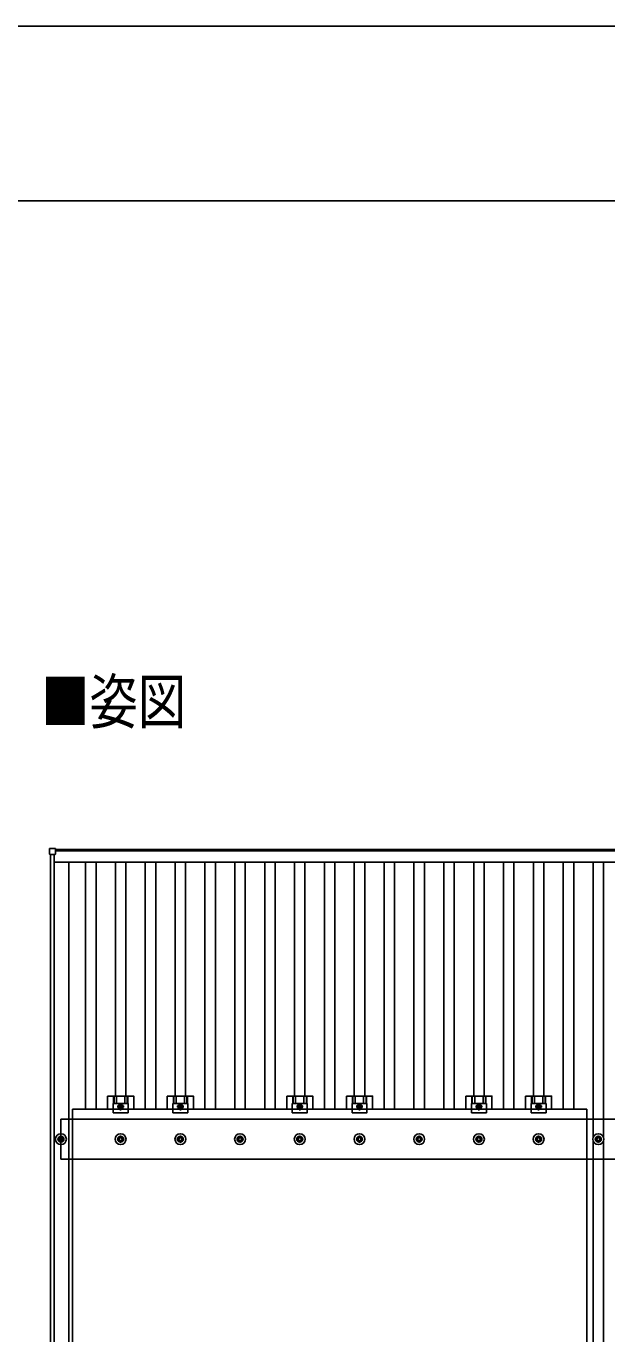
# Model space of a CAD drawing. Units: millimetres, scale not verified. Extents: x -12615 to 12615, y -8910 to 8910.
# Drawn here: x -10067 to -8121, y 4533 to 8910 of the extents above; entities that cross this region are included whole.
import ezdxf
from ezdxf.enums import TextEntityAlignment as Align

# ---------------------------------------------------------------- set-up
doc = ezdxf.new("R2010")
doc.units = ezdxf.units.MM
doc.header["$LTSCALE"] = 40
for name, color, linetype in [('0-2_USER1', 3, 'Continuous'), ('0-4_YKK_13', 4, 'Continuous'), ('0-5_YKK_A1', 4, 'Continuous'), ('0-7_YKK_ZWAK', 7, 'Continuous')]:
    doc.layers.add(name, color=color, linetype=linetype)
doc.styles.add('ＭＳ ゴシック', font='')
doc.styles.get('ＭＳ ゴシック').set_extended_font_data('MS Gothic')

msp = doc.modelspace()

# ---------------------------------------------------------------- linework, layer by layer
at = {"layer": '0-4_YKK_13'}
for p, q in [((-9988.3, 6138.48), (-9988.3, 6156.48)), ((-9987.3, 6157.48), (-9969.3, 6157.48)), ((-9969.3, 6137.48), (-9987.3, 6137.48)), ((-9968.3, 6156.48), (-9968.3, 6138.48)), ((-9793.65, 5284.73), (-9793.65, 5328.23)), ((-9775.01, 5304.03), (-9775, 5272.73)), ((-9725, 5304.03), (-9775.01, 5304.03)), ((-9773.52, 5328.23), (-9773.52, 5304.03)), ((-9772.12, 5328.23), (-9772.12, 5304.03)), ((-9763.92, 5328.23), (-9763.92, 5304.03)), ((-9750, 5280.73), (-9750, 5305.74)), ((-9736.08, 5328.23), (-9736.08, 5304.03)), ((-9727.88, 5328.23), (-9727.88, 5304.03)), ((-9726.48, 5328.23), (-9726.48, 5304.03)), ((-9593.65, 5284.73), (-9593.65, 5328.23)), ((-9575.01, 5304.03), (-9575, 5272.73)), ((-9525, 5304.03), (-9575.01, 5304.03)), ((-9573.52, 5328.23), (-9573.52, 5304.03)), ((-9572.12, 5328.23), (-9572.12, 5304.03)), ((-9563.92, 5328.23), (-9563.92, 5304.03)), ((-9550, 5280.73), (-9550, 5305.74)), ((-9536.08, 5328.23), (-9536.08, 5304.03)), ((-9527.88, 5328.23), (-9527.88, 5304.03)), ((-9526.48, 5328.23), (-9526.48, 5304.03)), ((-9193.65, 5284.73), (-9193.65, 5328.23)), ((-9175.01, 5304.03), (-9175, 5272.73)), ((-9125, 5304.03), (-9175.01, 5304.03)), ((-9173.52, 5328.23), (-9173.52, 5304.03)), ((-9172.12, 5328.23), (-9172.12, 5304.03)), ((-9163.92, 5328.23), (-9163.92, 5304.03)), ((-9150, 5280.73), (-9150, 5305.74)), ((-9136.08, 5328.23), (-9136.08, 5304.03)), ((-9127.88, 5328.23), (-9127.88, 5304.03)), ((-9126.48, 5328.23), (-9126.48, 5304.03)), ((-8993.65, 5284.73), (-8993.65, 5328.23)), ((-8975.01, 5304.03), (-8975, 5272.73)), ((-8925, 5304.03), (-8975.01, 5304.03)), ((-8973.52, 5328.23), (-8973.52, 5304.03)), ((-8972.12, 5328.23), (-8972.12, 5304.03)), ((-8963.92, 5328.23), (-8963.92, 5304.03)), ((-8950, 5280.73), (-8950, 5305.74)), ((-8936.08, 5328.23), (-8936.08, 5304.03)), ((-8927.88, 5328.23), (-8927.88, 5304.03)), ((-8926.48, 5328.23), (-8926.48, 5304.03)), ((-8593.65, 5284.73), (-8593.65, 5328.23)), ((-8575.01, 5304.03), (-8575, 5272.73)), ((-8525, 5304.03), (-8575.01, 5304.03)), ((-8573.52, 5328.23), (-8573.52, 5304.03)), ((-8572.12, 5328.23), (-8572.12, 5304.03)), ((-8563.92, 5328.23), (-8563.92, 5304.03)), ((-8550, 5280.73), (-8550, 5305.74)), ((-8536.08, 5328.23), (-8536.08, 5304.03)), ((-8527.88, 5328.23), (-8527.88, 5304.03)), ((-8526.48, 5328.23), (-8526.48, 5304.03)), ((-8393.65, 5284.73), (-8393.65, 5328.23)), ((-8375.01, 5304.03), (-8375, 5272.73)), ((-8325, 5304.03), (-8375.01, 5304.03)), ((-8373.52, 5328.23), (-8373.52, 5304.03)), ((-8372.12, 5328.23), (-8372.12, 5304.03)), ((-8363.92, 5328.23), (-8363.92, 5304.03)), ((-8350, 5280.73), (-8350, 5305.74)), ((-8336.08, 5328.23), (-8336.08, 5304.03)), ((-8327.88, 5328.23), (-8327.88, 5304.03)), ((-8326.48, 5328.23), (-8326.48, 5304.03)), ((-9911, 4150.73), (-9911, 5284.73)), ((-8189, 5284.73), (-9911, 5284.73)), ((-9761.5, 5293.23), (-9738.5, 5293.23)), ((-9561.5, 5293.23), (-9538.5, 5293.23)), ((-9161.5, 5293.23), (-9138.5, 5293.23)), ((-8961.5, 5293.23), (-8938.5, 5293.23)), ((-8561.5, 5293.23), (-8538.5, 5293.23)), ((-8361.5, 5293.23), (-8338.5, 5293.23)), ((-9960, 5185.98), (-9955.59, 5185.98)), ((-9960, 5182.48), (-9955.59, 5182.48)), ((-9951.76, 5194.23), (-9951.76, 5189.82)), ((-9951.76, 5178.65), (-9951.76, 5174.24)), ((-9948.26, 5194.23), (-9948.26, 5189.82)), ((-9948.26, 5178.65), (-9948.26, 5174.24)), ((-9944.42, 5185.98), (-9940.01, 5185.98)), ((-9944.42, 5182.48), (-9940.01, 5182.48)), ((-9760, 5185.98), (-9755.59, 5185.98)), ((-9760, 5182.48), (-9755.59, 5182.48)), ((-9751.76, 5194.23), (-9751.76, 5189.82)), ((-9751.76, 5178.65), (-9751.76, 5174.24)), ((-9748.26, 5194.23), (-9748.26, 5189.82)), ((-9748.26, 5178.65), (-9748.26, 5174.24)), ((-9744.42, 5185.98), (-9740.01, 5185.98)), ((-9744.42, 5182.48), (-9740.01, 5182.48)), ((-9560, 5185.98), (-9555.59, 5185.98)), ((-9560, 5182.48), (-9555.59, 5182.48)), ((-9551.76, 5194.23), (-9551.76, 5189.82)), ((-9551.76, 5178.65), (-9551.76, 5174.24)), ((-9548.26, 5194.23), (-9548.26, 5189.82)), ((-9548.26, 5178.65), (-9548.26, 5174.24)), ((-9544.42, 5185.98), (-9540.01, 5185.98)), ((-9544.42, 5182.48), (-9540.01, 5182.48)), ((-9360, 5185.98), (-9355.59, 5185.98)), ((-9360, 5182.48), (-9355.59, 5182.48)), ((-9351.76, 5194.23), (-9351.76, 5189.82)), ((-9351.76, 5178.65), (-9351.76, 5174.24)), ((-9348.26, 5194.23), (-9348.26, 5189.82)), ((-9348.26, 5178.65), (-9348.26, 5174.24)), ((-9344.42, 5185.98), (-9340.01, 5185.98)), ((-9344.42, 5182.48), (-9340.01, 5182.48)), ((-9160, 5185.98), (-9155.59, 5185.98)), ((-9160, 5182.48), (-9155.59, 5182.48)), ((-9151.76, 5194.23), (-9151.76, 5189.82)), ((-9151.76, 5178.65), (-9151.76, 5174.24)), ((-9148.26, 5194.23), (-9148.26, 5189.82)), ((-9148.26, 5178.65), (-9148.26, 5174.24)), ((-9144.42, 5185.98), (-9140.01, 5185.98)), ((-9144.42, 5182.48), (-9140.01, 5182.48)), ((-8960, 5185.98), (-8955.59, 5185.98)), ((-8960, 5182.48), (-8955.59, 5182.48)), ((-8951.76, 5194.23), (-8951.76, 5189.82)), ((-8951.76, 5178.65), (-8951.76, 5174.24)), ((-8948.26, 5194.23), (-8948.26, 5189.82)), ((-8948.26, 5178.65), (-8948.26, 5174.24)), ((-8944.42, 5185.98), (-8940.01, 5185.98)), ((-8944.42, 5182.48), (-8940.01, 5182.48)), ((-8760, 5185.98), (-8755.59, 5185.98)), ((-8760, 5182.48), (-8755.59, 5182.48)), ((-8751.76, 5194.23), (-8751.76, 5189.82)), ((-8751.76, 5178.65), (-8751.76, 5174.24)), ((-8748.26, 5194.23), (-8748.26, 5189.82)), ((-8748.26, 5178.65), (-8748.26, 5174.24)), ((-8744.42, 5185.98), (-8740.01, 5185.98)), ((-8744.42, 5182.48), (-8740.01, 5182.48)), ((-8560, 5185.98), (-8555.59, 5185.98)), ((-8560, 5182.48), (-8555.59, 5182.48)), ((-8551.76, 5194.23), (-8551.76, 5189.82)), ((-8551.76, 5178.65), (-8551.76, 5174.24)), ((-8548.26, 5194.23), (-8548.26, 5189.82)), ((-8548.26, 5178.65), (-8548.26, 5174.24)), ((-8544.42, 5185.98), (-8540.01, 5185.98)), ((-8544.42, 5182.48), (-8540.01, 5182.48)), ((-8360, 5185.98), (-8355.59, 5185.98)), ((-8360, 5182.48), (-8355.59, 5182.48)), ((-8351.76, 5194.23), (-8351.76, 5189.82)), ((-8351.76, 5178.65), (-8351.76, 5174.24)), ((-8348.26, 5194.23), (-8348.26, 5189.82)), ((-8348.26, 5178.65), (-8348.26, 5174.24)), ((-8344.42, 5185.98), (-8340.01, 5185.98)), ((-8344.42, 5182.48), (-8340.01, 5182.48)), ((-8160, 5185.98), (-8155.59, 5185.98)), ((-8160, 5182.48), (-8155.59, 5182.48)), ((-8151.76, 5194.23), (-8151.76, 5189.82)), ((-8151.76, 5178.65), (-8151.76, 5174.24)), ((-8148.26, 5194.23), (-8148.26, 5189.82)), ((-8148.26, 5178.65), (-8148.26, 5174.24)), ((-8144.42, 5185.98), (-8140.01, 5185.98)), ((-8144.42, 5182.48), (-8140.01, 5182.48))]:
    msp.add_line(p, q, dxfattribs=at)
for points in [[(-9706.35, 5284.73), (-9706.35, 5328.23), (-9793.65, 5328.23)], [(-9725, 5304.03), (-9725, 5272.73), (-9775, 5272.73)], [(-9506.35, 5284.73), (-9506.35, 5328.23), (-9593.65, 5328.23)], [(-9525, 5304.03), (-9525, 5272.73), (-9575, 5272.73)], [(-9106.35, 5284.73), (-9106.35, 5328.23), (-9193.65, 5328.23)], [(-9125, 5304.03), (-9125, 5272.73), (-9175, 5272.73)], [(-8906.35, 5284.73), (-8906.35, 5328.23), (-8993.65, 5328.23)], [(-8925, 5304.03), (-8925, 5272.73), (-8975, 5272.73)], [(-8506.35, 5284.73), (-8506.35, 5328.23), (-8593.65, 5328.23)], [(-8525, 5304.03), (-8525, 5272.73), (-8575, 5272.73)], [(-8306.35, 5284.73), (-8306.35, 5328.23), (-8393.65, 5328.23)], [(-8325, 5304.03), (-8325, 5272.73), (-8375, 5272.73)], [(-8189, 5284.73), (-8189, 4150.73), (-9911, 4150.73)]]:
    msp.add_lwpolyline(points, dxfattribs=at)
for points in [[(-9750, 5285.73), (-9743.5, 5289.48), (-9743.5, 5296.99), (-9750, 5300.74), (-9756.5, 5296.99), (-9756.5, 5289.48)], [(-9550, 5285.73), (-9543.5, 5289.48), (-9543.5, 5296.99), (-9550, 5300.74), (-9556.5, 5296.99), (-9556.5, 5289.48)], [(-9150, 5285.73), (-9143.5, 5289.48), (-9143.5, 5296.99), (-9150, 5300.74), (-9156.5, 5296.99), (-9156.5, 5289.48)], [(-8950, 5285.73), (-8943.5, 5289.48), (-8943.5, 5296.99), (-8950, 5300.74), (-8956.5, 5296.99), (-8956.5, 5289.48)], [(-8550, 5285.73), (-8543.5, 5289.48), (-8543.5, 5296.99), (-8550, 5300.74), (-8556.5, 5296.99), (-8556.5, 5289.48)], [(-8350, 5285.73), (-8343.5, 5289.48), (-8343.5, 5296.99), (-8350, 5300.74), (-8356.5, 5296.99), (-8356.5, 5289.48)]]:
    msp.add_lwpolyline(points, close=True, dxfattribs=at)
for centre, radius in [((-9750, 5293.23), 8.5), ((-9750, 5293.23), 6.5), ((-9750, 5293.23), 4), ((-9550, 5293.23), 8.5), ((-9550, 5293.23), 6.5), ((-9550, 5293.23), 4), ((-9150, 5293.23), 8.5), ((-9150, 5293.23), 6.5), ((-9150, 5293.23), 4), ((-8950, 5293.23), 8.5), ((-8950, 5293.23), 6.5), ((-8950, 5293.23), 4), ((-8550, 5293.23), 8.5), ((-8550, 5293.23), 6.5), ((-8550, 5293.23), 4), ((-8350, 5293.23), 8.5), ((-8350, 5293.23), 6.5), ((-8350, 5293.23), 4), ((-9950.01, 5184.23), 18.25), ((-9950.01, 5184.23), 10.15), ((-9950.01, 5184.23), 5.85), ((-9950.01, 5184.23), 5.25), ((-9750.01, 5184.23), 18.25), ((-9750.01, 5184.23), 10.15), ((-9750.01, 5184.23), 5.85), ((-9750.01, 5184.23), 5.25), ((-9550.01, 5184.23), 18.25), ((-9550.01, 5184.23), 10.15), ((-9550.01, 5184.23), 5.85), ((-9550.01, 5184.23), 5.25), ((-9350.01, 5184.23), 18.25), ((-9350.01, 5184.23), 10.15), ((-9350.01, 5184.23), 5.85), ((-9350.01, 5184.23), 5.25), ((-9150.01, 5184.23), 18.25), ((-9150.01, 5184.23), 10.15), ((-9150.01, 5184.23), 5.85), ((-9150.01, 5184.23), 5.25), ((-8950.01, 5184.23), 18.25), ((-8950.01, 5184.23), 10.15), ((-8950.01, 5184.23), 5.85), ((-8950.01, 5184.23), 5.25), ((-8750.01, 5184.23), 18.25), ((-8750.01, 5184.23), 10.15), ((-8750.01, 5184.23), 5.85), ((-8750.01, 5184.23), 5.25), ((-8550.01, 5184.23), 18.25), ((-8550.01, 5184.23), 10.15), ((-8550.01, 5184.23), 5.85), ((-8550.01, 5184.23), 5.25), ((-8350.01, 5184.23), 18.25), ((-8350.01, 5184.23), 10.15), ((-8350.01, 5184.23), 5.85), ((-8350.01, 5184.23), 5.25), ((-8150.01, 5184.23), 18.25), ((-8150.01, 5184.23), 10.15), ((-8150.01, 5184.23), 5.85), ((-8150.01, 5184.23), 5.25)]:
    msp.add_circle(centre, radius, dxfattribs=at)
for centre, start, end in [((-9987.3, 6156.48), 90, 180), ((-9987.3, 6138.48), 180, 270), ((-9969.3, 6156.48), 0, 90), ((-9969.3, 6138.48), 270, 0)]:
    msp.add_arc(centre, 1, start, end, dxfattribs=at)
at = {"layer": '0-5_YKK_A1'}
for p, q in [((-9985, 228.13), (-9985, 6137.48)), ((-9973, 228.13), (-9973, 6137.48)), ((-9968.3, 6154.14), (-6331.7, 6154.14)), ((-6331.7, 6149.36), (-9968.3, 6149.36)), ((-6327, 6111.36), (-9973, 6111.36)), ((-9923.5, 259.41), (-9923.5, 6111.36)), ((-9867.5, 5284.73), (-9867.5, 6111.36)), ((-9832.5, 5284.73), (-9832.5, 6111.36)), ((-9767.5, 5328.23), (-9767.5, 6111.36)), ((-9732.5, 5328.23), (-9732.5, 6111.36)), ((-9667.5, 5284.73), (-9667.5, 6111.36)), ((-9632.5, 5284.73), (-9632.5, 6111.36)), ((-9567.5, 5328.23), (-9567.5, 6111.36)), ((-9532.5, 5328.23), (-9532.5, 6111.36)), ((-9467.5, 5284.73), (-9467.5, 6111.36)), ((-9432.5, 5284.73), (-9432.5, 6111.36)), ((-9367.5, 5284.73), (-9367.5, 6111.36)), ((-9332.5, 5284.73), (-9332.5, 6111.36)), ((-9267.5, 5284.73), (-9267.5, 6111.36)), ((-9232.5, 5284.73), (-9232.5, 6111.36)), ((-9167.5, 5328.23), (-9167.5, 6111.36)), ((-9132.5, 5328.23), (-9132.5, 6111.36)), ((-9067.5, 5284.73), (-9067.5, 6111.36)), ((-9032.5, 5284.73), (-9032.5, 6111.36)), ((-8967.5, 5328.23), (-8967.5, 6111.36)), ((-8932.5, 5328.23), (-8932.5, 6111.36)), ((-8867.5, 5284.73), (-8867.5, 6111.36)), ((-8832.5, 5284.73), (-8832.5, 6111.36)), ((-8767.5, 5284.73), (-8767.5, 6111.36)), ((-8732.5, 5284.73), (-8732.5, 6111.36)), ((-8667.5, 5284.73), (-8667.5, 6111.36)), ((-8632.5, 5284.73), (-8632.5, 6111.36)), ((-8567.5, 5328.23), (-8567.5, 6111.36)), ((-8532.5, 5328.23), (-8532.5, 6111.36)), ((-8467.5, 5284.73), (-8467.5, 6111.36)), ((-8432.5, 5284.73), (-8432.5, 6111.36)), ((-8367.5, 5328.23), (-8367.5, 6111.36)), ((-8332.5, 5328.23), (-8332.5, 6111.36)), ((-8267.5, 5284.73), (-8267.5, 6111.36)), ((-8232.5, 5284.73), (-8232.5, 6111.36)), ((-8167.51, 5189.41), (-8167.51, 6111.36)), ((-8132.51, 5189.41), (-8132.51, 6111.36)), ((-6350.01, 5251.23), (-9950.01, 5251.23)), ((-9950.01, 5117.23), (-9950.01, 5251.23)), ((-8167.51, 3189.41), (-8167.51, 5179.06)), ((-8132.51, 3189.41), (-8132.51, 5179.06)), ((-6350.01, 5117.23), (-9950.01, 5117.23))]:
    msp.add_line(p, q, dxfattribs=at)
at = {"layer": '0-7_YKK_ZWAK'}
msp.add_line((11685.06, 8325), (-11714.94, 8325), dxfattribs=at)
msp.add_lwpolyline([(-12615, -8910), (12615, -8910), (12615, 8910), (-12615, 8910)], close=True, dxfattribs=at)

# ---------------------------------------------------------------- texts
at = {"layer": '0-2_USER1', "style": 'ＭＳ ゴシック', "width": 0.8}
msp.add_text('■姿図', height=148.5, dxfattribs=at).set_placement((-10016.8, 6530.38), align=Align.BOTTOM_LEFT)

doc.saveas('drawing.dxf')
